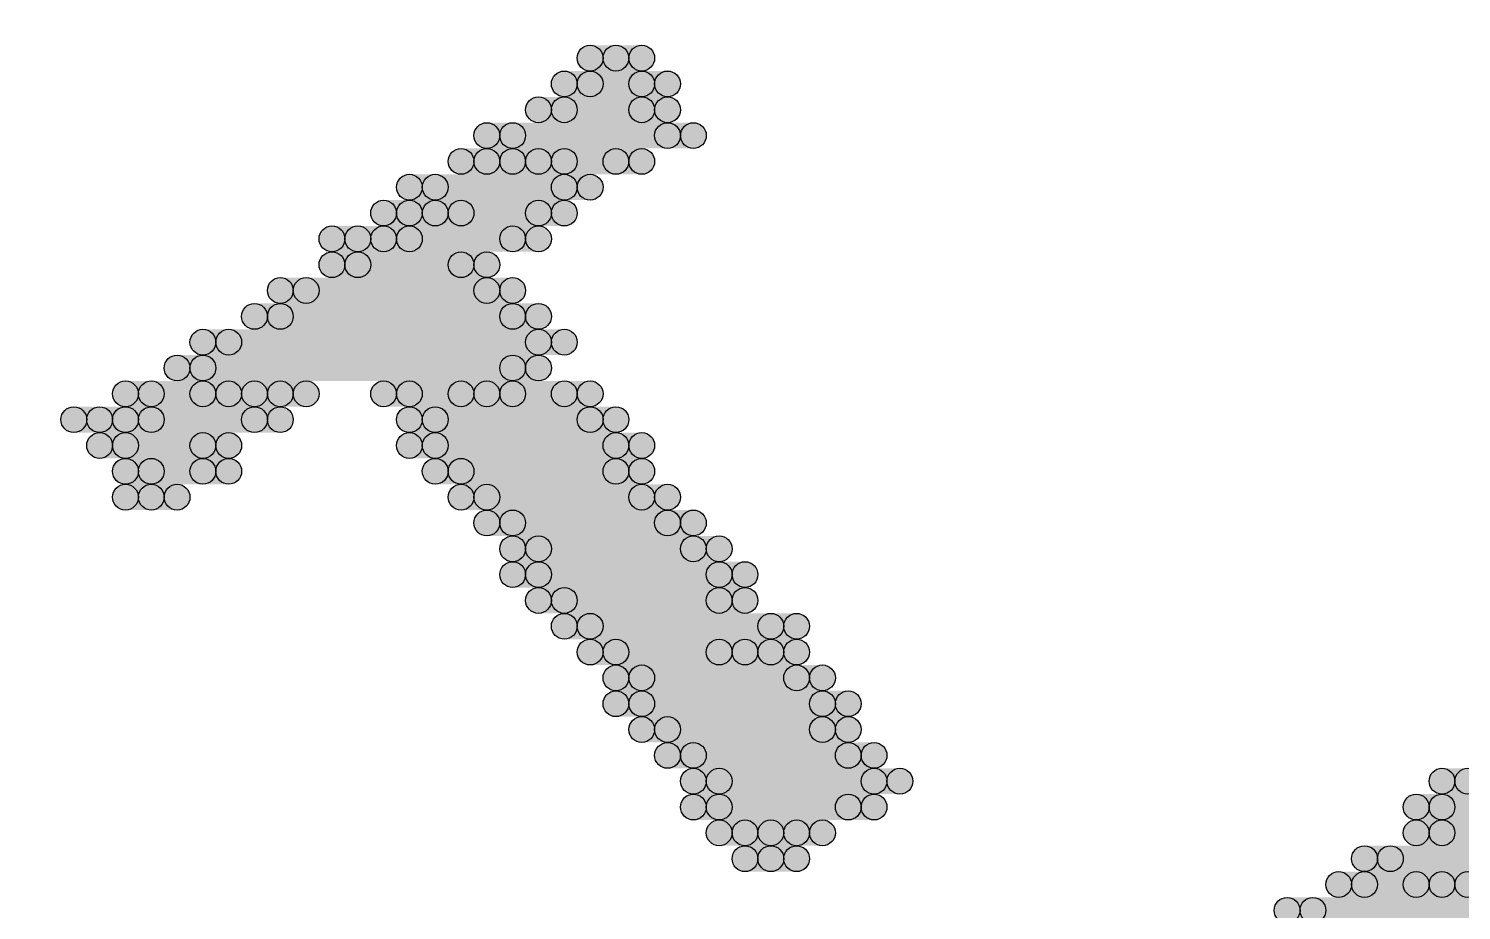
# Model space of a CAD drawing. Header units: millimetres. Extents: x 0 to 137, y 0 to 37.
# Drawn here: x 132.493 to 133.902, y 2.007 to 2.874 of the extents above; entities that cross this region are included whole.
import ezdxf

# ---------------------------------------------------------------- set-up
doc = ezdxf.new("R2010")
doc.units = ezdxf.units.MM
for name, color, linetype in [('KeepOutLayer', 6, 'Continuous'), ('TopLayer', 1, 'Continuous'), ('TopSolder', 216, 'Continuous')]:
    doc.layers.add(name, color=color, linetype=linetype)

msp = doc.modelspace()

# ---------------------------------------------------------------- hatches: boundary and pattern name
at = {"layer": 'TopLayer'}
h = msp.add_hatch(color=1, dxfattribs=at)
edge = h.paths.add_edge_path()
edge.add_arc((133.0706, 2.8448), 0.0127, 0, 360)
for points in [[(133.0706, 2.8321), (133.0706, 2.8575), (133.096, 2.8575), (133.096, 2.8321)], [(133.0452, 2.8067), (133.0452, 2.8321), (133.1214, 2.8321), (133.1214, 2.8067)], [(133.0198, 2.7813), (133.0198, 2.8067), (133.1214, 2.8067), (133.1214, 2.7813)], [(132.969, 2.7559), (132.969, 2.7813), (133.1468, 2.7813), (133.1468, 2.7559)], [(132.9436, 2.7305), (132.9436, 2.7559), (132.9944, 2.7559), (132.9944, 2.7305)], [(133.0198, 2.7305), (133.0198, 2.7559), (133.096, 2.7559), (133.096, 2.7305)], [(132.8928, 2.7051), (132.8928, 2.7305), (133.0452, 2.7305), (133.0452, 2.7051)], [(132.8674, 2.6797), (132.8674, 2.7051), (132.8928, 2.7051), (132.8928, 2.6797)], [(132.9182, 2.6797), (132.9182, 2.7051), (133.0198, 2.7051), (133.0198, 2.6797)], [(132.8166, 2.6543), (132.8166, 2.6797), (132.842, 2.6797), (132.842, 2.6543)], [(132.8674, 2.6543), (132.8674, 2.6797), (132.9944, 2.6797), (132.9944, 2.6543)], [(132.8166, 2.6289), (132.8166, 2.6543), (132.9436, 2.6543), (132.9436, 2.6289)], [(132.7658, 2.6035), (132.7658, 2.6289), (132.969, 2.6289), (132.969, 2.6035)], [(132.7404, 2.5781), (132.7404, 2.6035), (132.9944, 2.6035), (132.9944, 2.5781)], [(132.6896, 2.5527), (132.6896, 2.5781), (133.0198, 2.5781), (133.0198, 2.5527)], [(132.6642, 2.5273), (132.6642, 2.5527), (132.9944, 2.5527), (132.9944, 2.5273)], [(132.6134, 2.5019), (132.6134, 2.5273), (132.6896, 2.5273), (132.6896, 2.5019)], [(132.715, 2.5019), (132.715, 2.5273), (132.7658, 2.5273), (132.7658, 2.5019)], [(132.8674, 2.5019), (132.8674, 2.5273), (132.9436, 2.5273), (132.9436, 2.5019)], [(132.969, 2.5019), (132.969, 2.5273), (133.0452, 2.5273), (133.0452, 2.5019)], [(132.5626, 2.4765), (132.5626, 2.5019), (132.588, 2.5019), (132.588, 2.4765)], [(132.6134, 2.4765), (132.6134, 2.5019), (132.7404, 2.5019), (132.7404, 2.4765)], [(132.8928, 2.4765), (132.8928, 2.5019), (133.0706, 2.5019), (133.0706, 2.4765)], [(132.588, 2.4511), (132.588, 2.4765), (132.6896, 2.4765), (132.6896, 2.4511)], [(132.8928, 2.4511), (132.8928, 2.4765), (133.096, 2.4765), (133.096, 2.4511)], [(132.6134, 2.4257), (132.6134, 2.4511), (132.6896, 2.4511), (132.6896, 2.4257)], [(132.9182, 2.4257), (132.9182, 2.4511), (133.096, 2.4511), (133.096, 2.4257)], [(132.6134, 2.4003), (132.6134, 2.4257), (132.6388, 2.4257), (132.6388, 2.4003)], [(132.9436, 2.4003), (132.9436, 2.4257), (133.1214, 2.4257), (133.1214, 2.4003)], [(132.969, 2.3749), (132.969, 2.4003), (133.1468, 2.4003), (133.1468, 2.3749)], [(132.9944, 2.3495), (132.9944, 2.3749), (133.1722, 2.3749), (133.1722, 2.3495)], [(132.9944, 2.3241), (132.9944, 2.3495), (133.1976, 2.3495), (133.1976, 2.3241)], [(133.0198, 2.2987), (133.0198, 2.3241), (133.1976, 2.3241), (133.1976, 2.2987)], [(133.0452, 2.2733), (133.0452, 2.2987), (133.2484, 2.2987), (133.2484, 2.2733)], [(133.0706, 2.2479), (133.0706, 2.2733), (133.1976, 2.2733), (133.1976, 2.2479)], [(133.223, 2.2479), (133.223, 2.2733), (133.2484, 2.2733), (133.2484, 2.2479)], [(133.096, 2.2225), (133.096, 2.2479), (133.2738, 2.2479), (133.2738, 2.2225)], [(133.096, 2.1971), (133.096, 2.2225), (133.2992, 2.2225), (133.2992, 2.1971)], [(133.1214, 2.1717), (133.1214, 2.1971), (133.2992, 2.1971), (133.2992, 2.1717)], [(133.1468, 2.1463), (133.1468, 2.1717), (133.3246, 2.1717), (133.3246, 2.1463)], [(133.1722, 2.1209), (133.1722, 2.1463), (133.35, 2.1463), (133.35, 2.1209)], [(133.1722, 2.0955), (133.1722, 2.1209), (133.3246, 2.1209), (133.3246, 2.0955)], [(133.8834, 2.0955), (133.8834, 2.1209), (134.0866, 2.1209), (134.0866, 2.0955)], [(133.1976, 2.0701), (133.1976, 2.0955), (133.223, 2.0955), (133.223, 2.0701)], [(133.2484, 2.0701), (133.2484, 2.0955), (133.2738, 2.0955), (133.2738, 2.0701)], [(133.8834, 2.0701), (133.8834, 2.0955), (134.0358, 2.0955), (134.0358, 2.0701)], [(133.223, 2.0447), (133.223, 2.0701), (133.2484, 2.0701), (133.2484, 2.0447)], [(133.8326, 2.0447), (133.8326, 2.0701), (134.0358, 2.0701), (134.0358, 2.0447)], [(133.8072, 2.0193), (133.8072, 2.0447), (133.8834, 2.0447), (133.8834, 2.0193)], [(133.7564, 1.9939), (133.7564, 2.0193), (133.9596, 2.0193), (133.9596, 1.9939)]]:
    msp.add_hatch(color=1, dxfattribs=at).paths.add_polyline_path(points)
h = msp.add_hatch(color=1, dxfattribs=at)
edge = h.paths.add_edge_path()
edge.add_arc((133.096, 2.8448), 0.0127, 0, 360)
h = msp.add_hatch(color=1, dxfattribs=at)
edge = h.paths.add_edge_path()
edge.add_arc((133.0452, 2.8194), 0.0127, 0, 360)
h = msp.add_hatch(color=1, dxfattribs=at)
edge = h.paths.add_edge_path()
edge.add_arc((133.1214, 2.8194), 0.0127, 0, 360)
h = msp.add_hatch(color=1, dxfattribs=at)
edge = h.paths.add_edge_path()
edge.add_arc((133.0198, 2.794), 0.0127, 0, 360)
h = msp.add_hatch(color=1, dxfattribs=at)
edge = h.paths.add_edge_path()
edge.add_arc((133.1214, 2.794), 0.0127, 0, 360)
h = msp.add_hatch(color=1, dxfattribs=at)
edge = h.paths.add_edge_path()
edge.add_arc((132.969, 2.7686), 0.0127, 0, 360)
h = msp.add_hatch(color=1, dxfattribs=at)
edge = h.paths.add_edge_path()
edge.add_arc((133.1468, 2.7686), 0.0127, 0, 360)
h = msp.add_hatch(color=1, dxfattribs=at)
edge = h.paths.add_edge_path()
edge.add_arc((132.9436, 2.7432), 0.0127, 0, 360)
h = msp.add_hatch(color=1, dxfattribs=at)
edge = h.paths.add_edge_path()
edge.add_arc((132.9944, 2.7432), 0.0127, 0, 360)
h = msp.add_hatch(color=1, dxfattribs=at)
edge = h.paths.add_edge_path()
edge.add_arc((133.0198, 2.7432), 0.0127, 0, 360)
h = msp.add_hatch(color=1, dxfattribs=at)
edge = h.paths.add_edge_path()
edge.add_arc((133.096, 2.7432), 0.0127, 0, 360)
h = msp.add_hatch(color=1, dxfattribs=at)
edge = h.paths.add_edge_path()
edge.add_arc((132.8928, 2.7178), 0.0127, 0, 360)
h = msp.add_hatch(color=1, dxfattribs=at)
edge = h.paths.add_edge_path()
edge.add_arc((133.0452, 2.7178), 0.0127, 0, 360)
h = msp.add_hatch(color=1, dxfattribs=at)
edge = h.paths.add_edge_path()
edge.add_arc((132.8674, 2.6924), 0.0127, 0, 360)
h = msp.add_hatch(color=1, dxfattribs=at)
edge = h.paths.add_edge_path()
edge.add_arc((132.8928, 2.6924), 0.0127, 0, 360)
h = msp.add_hatch(color=1, dxfattribs=at)
edge = h.paths.add_edge_path()
edge.add_arc((132.9182, 2.6924), 0.0127, 0, 360)
h = msp.add_hatch(color=1, dxfattribs=at)
edge = h.paths.add_edge_path()
edge.add_arc((133.0198, 2.6924), 0.0127, 0, 360)
h = msp.add_hatch(color=1, dxfattribs=at)
edge = h.paths.add_edge_path()
edge.add_arc((132.8166, 2.667), 0.0127, 0, 360)
h = msp.add_hatch(color=1, dxfattribs=at)
edge = h.paths.add_edge_path()
edge.add_arc((132.842, 2.667), 0.0127, 0, 360)
h = msp.add_hatch(color=1, dxfattribs=at)
edge = h.paths.add_edge_path()
edge.add_arc((132.8674, 2.667), 0.0127, 0, 360)
h = msp.add_hatch(color=1, dxfattribs=at)
edge = h.paths.add_edge_path()
edge.add_arc((132.9944, 2.667), 0.0127, 0, 360)
h = msp.add_hatch(color=1, dxfattribs=at)
edge = h.paths.add_edge_path()
edge.add_arc((132.8166, 2.6416), 0.0127, 0, 360)
h = msp.add_hatch(color=1, dxfattribs=at)
edge = h.paths.add_edge_path()
edge.add_arc((132.9436, 2.6416), 0.0127, 0, 360)
h = msp.add_hatch(color=1, dxfattribs=at)
edge = h.paths.add_edge_path()
edge.add_arc((132.7658, 2.6162), 0.0127, 0, 360)
h = msp.add_hatch(color=1, dxfattribs=at)
edge = h.paths.add_edge_path()
edge.add_arc((132.969, 2.6162), 0.0127, 0, 360)
h = msp.add_hatch(color=1, dxfattribs=at)
edge = h.paths.add_edge_path()
edge.add_arc((132.7404, 2.5908), 0.0127, 0, 360)
h = msp.add_hatch(color=1, dxfattribs=at)
edge = h.paths.add_edge_path()
edge.add_arc((132.9944, 2.5908), 0.0127, 0, 360)
h = msp.add_hatch(color=1, dxfattribs=at)
edge = h.paths.add_edge_path()
edge.add_arc((132.6896, 2.5654), 0.0127, 0, 360)
h = msp.add_hatch(color=1, dxfattribs=at)
edge = h.paths.add_edge_path()
edge.add_arc((133.0198, 2.5654), 0.0127, 0, 360)
h = msp.add_hatch(color=1, dxfattribs=at)
edge = h.paths.add_edge_path()
edge.add_arc((132.6642, 2.54), 0.0127, 0, 360)
h = msp.add_hatch(color=1, dxfattribs=at)
edge = h.paths.add_edge_path()
edge.add_arc((132.9944, 2.54), 0.0127, 0, 360)
h = msp.add_hatch(color=1, dxfattribs=at)
edge = h.paths.add_edge_path()
edge.add_arc((132.6134, 2.5146), 0.0127, 0, 360)
h = msp.add_hatch(color=1, dxfattribs=at)
edge = h.paths.add_edge_path()
edge.add_arc((132.6896, 2.5146), 0.0127, 0, 360)
h = msp.add_hatch(color=1, dxfattribs=at)
edge = h.paths.add_edge_path()
edge.add_arc((132.715, 2.5146), 0.0127, 0, 360)
h = msp.add_hatch(color=1, dxfattribs=at)
edge = h.paths.add_edge_path()
edge.add_arc((132.7658, 2.5146), 0.0127, 0, 360)
h = msp.add_hatch(color=1, dxfattribs=at)
edge = h.paths.add_edge_path()
edge.add_arc((132.8674, 2.5146), 0.0127, 0, 360)
h = msp.add_hatch(color=1, dxfattribs=at)
edge = h.paths.add_edge_path()
edge.add_arc((132.9436, 2.5146), 0.0127, 0, 360)
h = msp.add_hatch(color=1, dxfattribs=at)
edge = h.paths.add_edge_path()
edge.add_arc((132.969, 2.5146), 0.0127, 0, 360)
h = msp.add_hatch(color=1, dxfattribs=at)
edge = h.paths.add_edge_path()
edge.add_arc((133.0452, 2.5146), 0.0127, 0, 360)
h = msp.add_hatch(color=1, dxfattribs=at)
edge = h.paths.add_edge_path()
edge.add_arc((132.5626, 2.4892), 0.0127, 0, 360)
h = msp.add_hatch(color=1, dxfattribs=at)
edge = h.paths.add_edge_path()
edge.add_arc((132.588, 2.4892), 0.0127, 0, 360)
h = msp.add_hatch(color=1, dxfattribs=at)
edge = h.paths.add_edge_path()
edge.add_arc((132.6134, 2.4892), 0.0127, 0, 360)
h = msp.add_hatch(color=1, dxfattribs=at)
edge = h.paths.add_edge_path()
edge.add_arc((132.7404, 2.4892), 0.0127, 0, 360)
h = msp.add_hatch(color=1, dxfattribs=at)
edge = h.paths.add_edge_path()
edge.add_arc((132.8928, 2.4892), 0.0127, 0, 360)
h = msp.add_hatch(color=1, dxfattribs=at)
edge = h.paths.add_edge_path()
edge.add_arc((133.0706, 2.4892), 0.0127, 0, 360)
h = msp.add_hatch(color=1, dxfattribs=at)
edge = h.paths.add_edge_path()
edge.add_arc((132.588, 2.4638), 0.0127, 0, 360)
h = msp.add_hatch(color=1, dxfattribs=at)
edge = h.paths.add_edge_path()
edge.add_arc((132.6896, 2.4638), 0.0127, 0, 360)
h = msp.add_hatch(color=1, dxfattribs=at)
edge = h.paths.add_edge_path()
edge.add_arc((132.8928, 2.4638), 0.0127, 0, 360)
h = msp.add_hatch(color=1, dxfattribs=at)
edge = h.paths.add_edge_path()
edge.add_arc((133.096, 2.4638), 0.0127, 0, 360)
h = msp.add_hatch(color=1, dxfattribs=at)
edge = h.paths.add_edge_path()
edge.add_arc((132.6134, 2.4384), 0.0127, 0, 360)
h = msp.add_hatch(color=1, dxfattribs=at)
edge = h.paths.add_edge_path()
edge.add_arc((132.6896, 2.4384), 0.0127, 0, 360)
h = msp.add_hatch(color=1, dxfattribs=at)
edge = h.paths.add_edge_path()
edge.add_arc((132.9182, 2.4384), 0.0127, 0, 360)
h = msp.add_hatch(color=1, dxfattribs=at)
edge = h.paths.add_edge_path()
edge.add_arc((133.096, 2.4384), 0.0127, 0, 360)
h = msp.add_hatch(color=1, dxfattribs=at)
edge = h.paths.add_edge_path()
edge.add_arc((132.6134, 2.413), 0.0127, 0, 360)
h = msp.add_hatch(color=1, dxfattribs=at)
edge = h.paths.add_edge_path()
edge.add_arc((132.6388, 2.413), 0.0127, 0, 360)
h = msp.add_hatch(color=1, dxfattribs=at)
edge = h.paths.add_edge_path()
edge.add_arc((132.9436, 2.413), 0.0127, 0, 360)
h = msp.add_hatch(color=1, dxfattribs=at)
edge = h.paths.add_edge_path()
edge.add_arc((133.1214, 2.413), 0.0127, 0, 360)
h = msp.add_hatch(color=1, dxfattribs=at)
edge = h.paths.add_edge_path()
edge.add_arc((132.969, 2.3876), 0.0127, 0, 360)
h = msp.add_hatch(color=1, dxfattribs=at)
edge = h.paths.add_edge_path()
edge.add_arc((133.1468, 2.3876), 0.0127, 0, 360)
h = msp.add_hatch(color=1, dxfattribs=at)
edge = h.paths.add_edge_path()
edge.add_arc((132.9944, 2.3622), 0.0127, 0, 360)
h = msp.add_hatch(color=1, dxfattribs=at)
edge = h.paths.add_edge_path()
edge.add_arc((133.1722, 2.3622), 0.0127, 0, 360)
h = msp.add_hatch(color=1, dxfattribs=at)
edge = h.paths.add_edge_path()
edge.add_arc((132.9944, 2.3368), 0.0127, 0, 360)
h = msp.add_hatch(color=1, dxfattribs=at)
edge = h.paths.add_edge_path()
edge.add_arc((133.1976, 2.3368), 0.0127, 0, 360)
h = msp.add_hatch(color=1, dxfattribs=at)
edge = h.paths.add_edge_path()
edge.add_arc((133.0198, 2.3114), 0.0127, 0, 360)
h = msp.add_hatch(color=1, dxfattribs=at)
edge = h.paths.add_edge_path()
edge.add_arc((133.1976, 2.3114), 0.0127, 0, 360)
h = msp.add_hatch(color=1, dxfattribs=at)
edge = h.paths.add_edge_path()
edge.add_arc((133.0452, 2.286), 0.0127, 0, 360)
h = msp.add_hatch(color=1, dxfattribs=at)
edge = h.paths.add_edge_path()
edge.add_arc((133.2484, 2.286), 0.0127, 0, 360)
h = msp.add_hatch(color=1, dxfattribs=at)
edge = h.paths.add_edge_path()
edge.add_arc((133.0706, 2.2606), 0.0127, 0, 360)
h = msp.add_hatch(color=1, dxfattribs=at)
edge = h.paths.add_edge_path()
edge.add_arc((133.1976, 2.2606), 0.0127, 0, 360)
h = msp.add_hatch(color=1, dxfattribs=at)
edge = h.paths.add_edge_path()
edge.add_arc((133.223, 2.2606), 0.0127, 0, 360)
h = msp.add_hatch(color=1, dxfattribs=at)
edge = h.paths.add_edge_path()
edge.add_arc((133.2484, 2.2606), 0.0127, 0, 360)
h = msp.add_hatch(color=1, dxfattribs=at)
edge = h.paths.add_edge_path()
edge.add_arc((133.096, 2.2352), 0.0127, 0, 360)
h = msp.add_hatch(color=1, dxfattribs=at)
edge = h.paths.add_edge_path()
edge.add_arc((133.2738, 2.2352), 0.0127, 0, 360)
h = msp.add_hatch(color=1, dxfattribs=at)
edge = h.paths.add_edge_path()
edge.add_arc((133.096, 2.2098), 0.0127, 0, 360)
h = msp.add_hatch(color=1, dxfattribs=at)
edge = h.paths.add_edge_path()
edge.add_arc((133.2992, 2.2098), 0.0127, 0, 360)
h = msp.add_hatch(color=1, dxfattribs=at)
edge = h.paths.add_edge_path()
edge.add_arc((133.1214, 2.1844), 0.0127, 0, 360)
h = msp.add_hatch(color=1, dxfattribs=at)
edge = h.paths.add_edge_path()
edge.add_arc((133.2992, 2.1844), 0.0127, 0, 360)
h = msp.add_hatch(color=1, dxfattribs=at)
edge = h.paths.add_edge_path()
edge.add_arc((133.1468, 2.159), 0.0127, 0, 360)
h = msp.add_hatch(color=1, dxfattribs=at)
edge = h.paths.add_edge_path()
edge.add_arc((133.3246, 2.159), 0.0127, 0, 360)
h = msp.add_hatch(color=1, dxfattribs=at)
edge = h.paths.add_edge_path()
edge.add_arc((133.1722, 2.1336), 0.0127, 0, 360)
h = msp.add_hatch(color=1, dxfattribs=at)
edge = h.paths.add_edge_path()
edge.add_arc((133.35, 2.1336), 0.0127, 0, 360)
h = msp.add_hatch(color=1, dxfattribs=at)
edge = h.paths.add_edge_path()
edge.add_arc((133.9088, 2.1336), 0.0127, 0, 360)
h = msp.add_hatch(color=1, dxfattribs=at)
edge = h.paths.add_edge_path()
edge.add_arc((133.1722, 2.1082), 0.0127, 0, 360)
h = msp.add_hatch(color=1, dxfattribs=at)
edge = h.paths.add_edge_path()
edge.add_arc((133.3246, 2.1082), 0.0127, 0, 360)
h = msp.add_hatch(color=1, dxfattribs=at)
edge = h.paths.add_edge_path()
edge.add_arc((133.8834, 2.1082), 0.0127, 0, 360)
h = msp.add_hatch(color=1, dxfattribs=at)
edge = h.paths.add_edge_path()
edge.add_arc((133.1976, 2.0828), 0.0127, 0, 360)
h = msp.add_hatch(color=1, dxfattribs=at)
edge = h.paths.add_edge_path()
edge.add_arc((133.223, 2.0828), 0.0127, 0, 360)
h = msp.add_hatch(color=1, dxfattribs=at)
edge = h.paths.add_edge_path()
edge.add_arc((133.2484, 2.0828), 0.0127, 0, 360)
h = msp.add_hatch(color=1, dxfattribs=at)
edge = h.paths.add_edge_path()
edge.add_arc((133.2738, 2.0828), 0.0127, 0, 360)
h = msp.add_hatch(color=1, dxfattribs=at)
edge = h.paths.add_edge_path()
edge.add_arc((133.8834, 2.0828), 0.0127, 0, 360)
h = msp.add_hatch(color=1, dxfattribs=at)
edge = h.paths.add_edge_path()
edge.add_arc((133.223, 2.0574), 0.0127, 0, 360)
h = msp.add_hatch(color=1, dxfattribs=at)
edge = h.paths.add_edge_path()
edge.add_arc((133.2484, 2.0574), 0.0127, 0, 360)
h = msp.add_hatch(color=1, dxfattribs=at)
edge = h.paths.add_edge_path()
edge.add_arc((133.8326, 2.0574), 0.0127, 0, 360)
h = msp.add_hatch(color=1, dxfattribs=at)
edge = h.paths.add_edge_path()
edge.add_arc((133.8072, 2.032), 0.0127, 0, 360)
h = msp.add_hatch(color=1, dxfattribs=at)
edge = h.paths.add_edge_path()
edge.add_arc((133.8834, 2.032), 0.0127, 0, 360)
h = msp.add_hatch(color=1, dxfattribs=at)
edge = h.paths.add_edge_path()
edge.add_arc((133.9088, 2.032), 0.0127, 0, 360)
h = msp.add_hatch(color=1, dxfattribs=at)
edge = h.paths.add_edge_path()
edge.add_arc((133.7564, 2.0066), 0.0127, 0, 360)
at = {"layer": 'TopSolder'}
h = msp.add_hatch(color=216, dxfattribs=at)
edge = h.paths.add_edge_path()
edge.add_arc((133.0452, 2.8448), 0.0127, 0, 360)
for points in [[(133.0452, 2.8321), (133.0452, 2.8575), (133.0706, 2.8575), (133.0706, 2.8321)], [(133.0198, 2.8067), (133.0198, 2.8321), (133.096, 2.8321), (133.096, 2.8067)], [(132.9944, 2.7813), (132.9944, 2.8067), (133.096, 2.8067), (133.096, 2.7813)], [(132.9436, 2.7559), (132.9436, 2.7813), (133.1214, 2.7813), (133.1214, 2.7559)], [(132.9182, 2.7305), (132.9182, 2.7559), (132.969, 2.7559), (132.969, 2.7305)], [(132.9944, 2.7305), (132.9944, 2.7559), (133.0706, 2.7559), (133.0706, 2.7305)], [(132.8674, 2.7051), (132.8674, 2.7305), (133.0198, 2.7305), (133.0198, 2.7051)], [(132.842, 2.6797), (132.842, 2.7051), (132.8674, 2.7051), (132.8674, 2.6797)], [(132.8928, 2.6797), (132.8928, 2.7051), (132.9944, 2.7051), (132.9944, 2.6797)], [(132.7912, 2.6543), (132.7912, 2.6797), (132.8166, 2.6797), (132.8166, 2.6543)], [(132.842, 2.6543), (132.842, 2.6797), (132.969, 2.6797), (132.969, 2.6543)], [(132.7912, 2.6289), (132.7912, 2.6543), (132.9182, 2.6543), (132.9182, 2.6289)], [(132.7404, 2.6035), (132.7404, 2.6289), (132.9436, 2.6289), (132.9436, 2.6035)], [(132.715, 2.5781), (132.715, 2.6035), (132.969, 2.6035), (132.969, 2.5781)], [(132.6642, 2.5527), (132.6642, 2.5781), (132.9944, 2.5781), (132.9944, 2.5527)], [(132.6388, 2.5273), (132.6388, 2.5527), (132.969, 2.5527), (132.969, 2.5273)], [(132.588, 2.5019), (132.588, 2.5273), (132.6642, 2.5273), (132.6642, 2.5019)], [(132.6896, 2.5019), (132.6896, 2.5273), (132.7404, 2.5273), (132.7404, 2.5019)], [(132.842, 2.5019), (132.842, 2.5273), (132.9182, 2.5273), (132.9182, 2.5019)], [(132.9436, 2.5019), (132.9436, 2.5273), (133.0198, 2.5273), (133.0198, 2.5019)], [(132.5372, 2.4765), (132.5372, 2.5019), (132.5626, 2.5019), (132.5626, 2.4765)], [(132.588, 2.4765), (132.588, 2.5019), (132.715, 2.5019), (132.715, 2.4765)], [(132.8674, 2.4765), (132.8674, 2.5019), (133.0452, 2.5019), (133.0452, 2.4765)], [(132.5626, 2.4511), (132.5626, 2.4765), (132.6642, 2.4765), (132.6642, 2.4511)], [(132.8674, 2.4511), (132.8674, 2.4765), (133.0706, 2.4765), (133.0706, 2.4511)], [(132.588, 2.4257), (132.588, 2.4511), (132.6642, 2.4511), (132.6642, 2.4257)], [(132.8928, 2.4257), (132.8928, 2.4511), (133.0706, 2.4511), (133.0706, 2.4257)], [(132.588, 2.4003), (132.588, 2.4257), (132.6134, 2.4257), (132.6134, 2.4003)], [(132.9182, 2.4003), (132.9182, 2.4257), (133.096, 2.4257), (133.096, 2.4003)], [(132.9436, 2.3749), (132.9436, 2.4003), (133.1214, 2.4003), (133.1214, 2.3749)], [(132.969, 2.3495), (132.969, 2.3749), (133.1468, 2.3749), (133.1468, 2.3495)], [(132.969, 2.3241), (132.969, 2.3495), (133.1722, 2.3495), (133.1722, 2.3241)], [(132.9944, 2.2987), (132.9944, 2.3241), (133.1722, 2.3241), (133.1722, 2.2987)], [(133.0198, 2.2733), (133.0198, 2.2987), (133.223, 2.2987), (133.223, 2.2733)], [(133.0452, 2.2479), (133.0452, 2.2733), (133.1722, 2.2733), (133.1722, 2.2479)], [(133.1976, 2.2479), (133.1976, 2.2733), (133.223, 2.2733), (133.223, 2.2479)], [(133.0706, 2.2225), (133.0706, 2.2479), (133.2484, 2.2479), (133.2484, 2.2225)], [(133.0706, 2.1971), (133.0706, 2.2225), (133.2738, 2.2225), (133.2738, 2.1971)], [(133.096, 2.1717), (133.096, 2.1971), (133.2738, 2.1971), (133.2738, 2.1717)], [(133.1214, 2.1463), (133.1214, 2.1717), (133.2992, 2.1717), (133.2992, 2.1463)], [(133.1468, 2.1209), (133.1468, 2.1463), (133.3246, 2.1463), (133.3246, 2.1209)], [(133.8834, 2.1209), (133.8834, 2.1463), (134.0866, 2.1463), (134.0866, 2.1209)], [(133.1468, 2.0955), (133.1468, 2.1209), (133.2992, 2.1209), (133.2992, 2.0955)], [(133.858, 2.0955), (133.858, 2.1209), (134.0612, 2.1209), (134.0612, 2.0955)], [(133.1722, 2.0701), (133.1722, 2.0955), (133.1976, 2.0955), (133.1976, 2.0701)], [(133.223, 2.0701), (133.223, 2.0955), (133.2484, 2.0955), (133.2484, 2.0701)], [(133.858, 2.0701), (133.858, 2.0955), (134.0104, 2.0955), (134.0104, 2.0701)], [(133.1976, 2.0447), (133.1976, 2.0701), (133.223, 2.0701), (133.223, 2.0447)], [(133.8072, 2.0447), (133.8072, 2.0701), (134.0104, 2.0701), (134.0104, 2.0447)], [(133.7818, 2.0193), (133.7818, 2.0447), (133.858, 2.0447), (133.858, 2.0193)], [(133.8834, 2.0193), (133.8834, 2.0447), (133.9596, 2.0447), (133.9596, 2.0193)], [(133.731, 1.9939), (133.731, 2.0193), (133.9342, 2.0193), (133.9342, 1.9939)]]:
    msp.add_hatch(color=216, dxfattribs=at).paths.add_polyline_path(points)
h = msp.add_hatch(color=216, dxfattribs=at)
edge = h.paths.add_edge_path()
edge.add_arc((133.0706, 2.8448), 0.0127, 0, 360)
h = msp.add_hatch(color=216, dxfattribs=at)
edge = h.paths.add_edge_path()
edge.add_arc((133.0198, 2.8194), 0.0127, 0, 360)
h = msp.add_hatch(color=216, dxfattribs=at)
edge = h.paths.add_edge_path()
edge.add_arc((133.096, 2.8194), 0.0127, 0, 360)
h = msp.add_hatch(color=216, dxfattribs=at)
edge = h.paths.add_edge_path()
edge.add_arc((132.9944, 2.794), 0.0127, 0, 360)
h = msp.add_hatch(color=216, dxfattribs=at)
edge = h.paths.add_edge_path()
edge.add_arc((133.096, 2.794), 0.0127, 0, 360)
h = msp.add_hatch(color=216, dxfattribs=at)
edge = h.paths.add_edge_path()
edge.add_arc((132.9436, 2.7686), 0.0127, 0, 360)
h = msp.add_hatch(color=216, dxfattribs=at)
edge = h.paths.add_edge_path()
edge.add_arc((133.1214, 2.7686), 0.0127, 0, 360)
h = msp.add_hatch(color=216, dxfattribs=at)
edge = h.paths.add_edge_path()
edge.add_arc((132.9182, 2.7432), 0.0127, 0, 360)
h = msp.add_hatch(color=216, dxfattribs=at)
edge = h.paths.add_edge_path()
edge.add_arc((132.969, 2.7432), 0.0127, 0, 360)
h = msp.add_hatch(color=216, dxfattribs=at)
edge = h.paths.add_edge_path()
edge.add_arc((132.9944, 2.7432), 0.0127, 0, 360)
h = msp.add_hatch(color=216, dxfattribs=at)
edge = h.paths.add_edge_path()
edge.add_arc((133.0706, 2.7432), 0.0127, 0, 360)
h = msp.add_hatch(color=216, dxfattribs=at)
edge = h.paths.add_edge_path()
edge.add_arc((132.8674, 2.7178), 0.0127, 0, 360)
h = msp.add_hatch(color=216, dxfattribs=at)
edge = h.paths.add_edge_path()
edge.add_arc((133.0198, 2.7178), 0.0127, 0, 360)
h = msp.add_hatch(color=216, dxfattribs=at)
edge = h.paths.add_edge_path()
edge.add_arc((132.842, 2.6924), 0.0127, 0, 360)
h = msp.add_hatch(color=216, dxfattribs=at)
edge = h.paths.add_edge_path()
edge.add_arc((132.8674, 2.6924), 0.0127, 0, 360)
h = msp.add_hatch(color=216, dxfattribs=at)
edge = h.paths.add_edge_path()
edge.add_arc((132.8928, 2.6924), 0.0127, 0, 360)
h = msp.add_hatch(color=216, dxfattribs=at)
edge = h.paths.add_edge_path()
edge.add_arc((132.9944, 2.6924), 0.0127, 0, 360)
h = msp.add_hatch(color=216, dxfattribs=at)
edge = h.paths.add_edge_path()
edge.add_arc((132.7912, 2.667), 0.0127, 0, 360)
h = msp.add_hatch(color=216, dxfattribs=at)
edge = h.paths.add_edge_path()
edge.add_arc((132.8166, 2.667), 0.0127, 0, 360)
h = msp.add_hatch(color=216, dxfattribs=at)
edge = h.paths.add_edge_path()
edge.add_arc((132.842, 2.667), 0.0127, 0, 360)
h = msp.add_hatch(color=216, dxfattribs=at)
edge = h.paths.add_edge_path()
edge.add_arc((132.969, 2.667), 0.0127, 0, 360)
h = msp.add_hatch(color=216, dxfattribs=at)
edge = h.paths.add_edge_path()
edge.add_arc((132.7912, 2.6416), 0.0127, 0, 360)
h = msp.add_hatch(color=216, dxfattribs=at)
edge = h.paths.add_edge_path()
edge.add_arc((132.9182, 2.6416), 0.0127, 0, 360)
h = msp.add_hatch(color=216, dxfattribs=at)
edge = h.paths.add_edge_path()
edge.add_arc((132.7404, 2.6162), 0.0127, 0, 360)
h = msp.add_hatch(color=216, dxfattribs=at)
edge = h.paths.add_edge_path()
edge.add_arc((132.9436, 2.6162), 0.0127, 0, 360)
h = msp.add_hatch(color=216, dxfattribs=at)
edge = h.paths.add_edge_path()
edge.add_arc((132.715, 2.5908), 0.0127, 0, 360)
h = msp.add_hatch(color=216, dxfattribs=at)
edge = h.paths.add_edge_path()
edge.add_arc((132.969, 2.5908), 0.0127, 0, 360)
h = msp.add_hatch(color=216, dxfattribs=at)
edge = h.paths.add_edge_path()
edge.add_arc((132.6642, 2.5654), 0.0127, 0, 360)
h = msp.add_hatch(color=216, dxfattribs=at)
edge = h.paths.add_edge_path()
edge.add_arc((132.9944, 2.5654), 0.0127, 0, 360)
h = msp.add_hatch(color=216, dxfattribs=at)
edge = h.paths.add_edge_path()
edge.add_arc((132.6388, 2.54), 0.0127, 0, 360)
h = msp.add_hatch(color=216, dxfattribs=at)
edge = h.paths.add_edge_path()
edge.add_arc((132.969, 2.54), 0.0127, 0, 360)
h = msp.add_hatch(color=216, dxfattribs=at)
edge = h.paths.add_edge_path()
edge.add_arc((132.588, 2.5146), 0.0127, 0, 360)
h = msp.add_hatch(color=216, dxfattribs=at)
edge = h.paths.add_edge_path()
edge.add_arc((132.6642, 2.5146), 0.0127, 0, 360)
h = msp.add_hatch(color=216, dxfattribs=at)
edge = h.paths.add_edge_path()
edge.add_arc((132.6896, 2.5146), 0.0127, 0, 360)
h = msp.add_hatch(color=216, dxfattribs=at)
edge = h.paths.add_edge_path()
edge.add_arc((132.7404, 2.5146), 0.0127, 0, 360)
h = msp.add_hatch(color=216, dxfattribs=at)
edge = h.paths.add_edge_path()
edge.add_arc((132.842, 2.5146), 0.0127, 0, 360)
h = msp.add_hatch(color=216, dxfattribs=at)
edge = h.paths.add_edge_path()
edge.add_arc((132.9182, 2.5146), 0.0127, 0, 360)
h = msp.add_hatch(color=216, dxfattribs=at)
edge = h.paths.add_edge_path()
edge.add_arc((132.9436, 2.5146), 0.0127, 0, 360)
h = msp.add_hatch(color=216, dxfattribs=at)
edge = h.paths.add_edge_path()
edge.add_arc((133.0198, 2.5146), 0.0127, 0, 360)
h = msp.add_hatch(color=216, dxfattribs=at)
edge = h.paths.add_edge_path()
edge.add_arc((132.5372, 2.4892), 0.0127, 0, 360)
h = msp.add_hatch(color=216, dxfattribs=at)
edge = h.paths.add_edge_path()
edge.add_arc((132.5626, 2.4892), 0.0127, 0, 360)
h = msp.add_hatch(color=216, dxfattribs=at)
edge = h.paths.add_edge_path()
edge.add_arc((132.588, 2.4892), 0.0127, 0, 360)
h = msp.add_hatch(color=216, dxfattribs=at)
edge = h.paths.add_edge_path()
edge.add_arc((132.715, 2.4892), 0.0127, 0, 360)
h = msp.add_hatch(color=216, dxfattribs=at)
edge = h.paths.add_edge_path()
edge.add_arc((132.8674, 2.4892), 0.0127, 0, 360)
h = msp.add_hatch(color=216, dxfattribs=at)
edge = h.paths.add_edge_path()
edge.add_arc((133.0452, 2.4892), 0.0127, 0, 360)
h = msp.add_hatch(color=216, dxfattribs=at)
edge = h.paths.add_edge_path()
edge.add_arc((132.5626, 2.4638), 0.0127, 0, 360)
h = msp.add_hatch(color=216, dxfattribs=at)
edge = h.paths.add_edge_path()
edge.add_arc((132.6642, 2.4638), 0.0127, 0, 360)
h = msp.add_hatch(color=216, dxfattribs=at)
edge = h.paths.add_edge_path()
edge.add_arc((132.8674, 2.4638), 0.0127, 0, 360)
h = msp.add_hatch(color=216, dxfattribs=at)
edge = h.paths.add_edge_path()
edge.add_arc((133.0706, 2.4638), 0.0127, 0, 360)
h = msp.add_hatch(color=216, dxfattribs=at)
edge = h.paths.add_edge_path()
edge.add_arc((132.588, 2.4384), 0.0127, 0, 360)
h = msp.add_hatch(color=216, dxfattribs=at)
edge = h.paths.add_edge_path()
edge.add_arc((132.6642, 2.4384), 0.0127, 0, 360)
h = msp.add_hatch(color=216, dxfattribs=at)
edge = h.paths.add_edge_path()
edge.add_arc((132.8928, 2.4384), 0.0127, 0, 360)
h = msp.add_hatch(color=216, dxfattribs=at)
edge = h.paths.add_edge_path()
edge.add_arc((133.0706, 2.4384), 0.0127, 0, 360)
h = msp.add_hatch(color=216, dxfattribs=at)
edge = h.paths.add_edge_path()
edge.add_arc((132.588, 2.413), 0.0127, 0, 360)
h = msp.add_hatch(color=216, dxfattribs=at)
edge = h.paths.add_edge_path()
edge.add_arc((132.6134, 2.413), 0.0127, 0, 360)
h = msp.add_hatch(color=216, dxfattribs=at)
edge = h.paths.add_edge_path()
edge.add_arc((132.9182, 2.413), 0.0127, 0, 360)
h = msp.add_hatch(color=216, dxfattribs=at)
edge = h.paths.add_edge_path()
edge.add_arc((133.096, 2.413), 0.0127, 0, 360)
h = msp.add_hatch(color=216, dxfattribs=at)
edge = h.paths.add_edge_path()
edge.add_arc((132.9436, 2.3876), 0.0127, 0, 360)
h = msp.add_hatch(color=216, dxfattribs=at)
edge = h.paths.add_edge_path()
edge.add_arc((133.1214, 2.3876), 0.0127, 0, 360)
h = msp.add_hatch(color=216, dxfattribs=at)
edge = h.paths.add_edge_path()
edge.add_arc((132.969, 2.3622), 0.0127, 0, 360)
h = msp.add_hatch(color=216, dxfattribs=at)
edge = h.paths.add_edge_path()
edge.add_arc((133.1468, 2.3622), 0.0127, 0, 360)
h = msp.add_hatch(color=216, dxfattribs=at)
edge = h.paths.add_edge_path()
edge.add_arc((132.969, 2.3368), 0.0127, 0, 360)
h = msp.add_hatch(color=216, dxfattribs=at)
edge = h.paths.add_edge_path()
edge.add_arc((133.1722, 2.3368), 0.0127, 0, 360)
h = msp.add_hatch(color=216, dxfattribs=at)
edge = h.paths.add_edge_path()
edge.add_arc((132.9944, 2.3114), 0.0127, 0, 360)
h = msp.add_hatch(color=216, dxfattribs=at)
edge = h.paths.add_edge_path()
edge.add_arc((133.1722, 2.3114), 0.0127, 0, 360)
h = msp.add_hatch(color=216, dxfattribs=at)
edge = h.paths.add_edge_path()
edge.add_arc((133.0198, 2.286), 0.0127, 0, 360)
h = msp.add_hatch(color=216, dxfattribs=at)
edge = h.paths.add_edge_path()
edge.add_arc((133.223, 2.286), 0.0127, 0, 360)
h = msp.add_hatch(color=216, dxfattribs=at)
edge = h.paths.add_edge_path()
edge.add_arc((133.0452, 2.2606), 0.0127, 0, 360)
h = msp.add_hatch(color=216, dxfattribs=at)
edge = h.paths.add_edge_path()
edge.add_arc((133.1722, 2.2606), 0.0127, 0, 360)
h = msp.add_hatch(color=216, dxfattribs=at)
edge = h.paths.add_edge_path()
edge.add_arc((133.1976, 2.2606), 0.0127, 0, 360)
h = msp.add_hatch(color=216, dxfattribs=at)
edge = h.paths.add_edge_path()
edge.add_arc((133.223, 2.2606), 0.0127, 0, 360)
h = msp.add_hatch(color=216, dxfattribs=at)
edge = h.paths.add_edge_path()
edge.add_arc((133.0706, 2.2352), 0.0127, 0, 360)
h = msp.add_hatch(color=216, dxfattribs=at)
edge = h.paths.add_edge_path()
edge.add_arc((133.2484, 2.2352), 0.0127, 0, 360)
h = msp.add_hatch(color=216, dxfattribs=at)
edge = h.paths.add_edge_path()
edge.add_arc((133.0706, 2.2098), 0.0127, 0, 360)
h = msp.add_hatch(color=216, dxfattribs=at)
edge = h.paths.add_edge_path()
edge.add_arc((133.2738, 2.2098), 0.0127, 0, 360)
h = msp.add_hatch(color=216, dxfattribs=at)
edge = h.paths.add_edge_path()
edge.add_arc((133.096, 2.1844), 0.0127, 0, 360)
h = msp.add_hatch(color=216, dxfattribs=at)
edge = h.paths.add_edge_path()
edge.add_arc((133.2738, 2.1844), 0.0127, 0, 360)
h = msp.add_hatch(color=216, dxfattribs=at)
edge = h.paths.add_edge_path()
edge.add_arc((133.1214, 2.159), 0.0127, 0, 360)
h = msp.add_hatch(color=216, dxfattribs=at)
edge = h.paths.add_edge_path()
edge.add_arc((133.2992, 2.159), 0.0127, 0, 360)
h = msp.add_hatch(color=216, dxfattribs=at)
edge = h.paths.add_edge_path()
edge.add_arc((133.1468, 2.1336), 0.0127, 0, 360)
h = msp.add_hatch(color=216, dxfattribs=at)
edge = h.paths.add_edge_path()
edge.add_arc((133.3246, 2.1336), 0.0127, 0, 360)
h = msp.add_hatch(color=216, dxfattribs=at)
edge = h.paths.add_edge_path()
edge.add_arc((133.8834, 2.1336), 0.0127, 0, 360)
h = msp.add_hatch(color=216, dxfattribs=at)
edge = h.paths.add_edge_path()
edge.add_arc((133.1468, 2.1082), 0.0127, 0, 360)
h = msp.add_hatch(color=216, dxfattribs=at)
edge = h.paths.add_edge_path()
edge.add_arc((133.2992, 2.1082), 0.0127, 0, 360)
h = msp.add_hatch(color=216, dxfattribs=at)
edge = h.paths.add_edge_path()
edge.add_arc((133.858, 2.1082), 0.0127, 0, 360)
h = msp.add_hatch(color=216, dxfattribs=at)
edge = h.paths.add_edge_path()
edge.add_arc((133.1722, 2.0828), 0.0127, 0, 360)
h = msp.add_hatch(color=216, dxfattribs=at)
edge = h.paths.add_edge_path()
edge.add_arc((133.1976, 2.0828), 0.0127, 0, 360)
h = msp.add_hatch(color=216, dxfattribs=at)
edge = h.paths.add_edge_path()
edge.add_arc((133.223, 2.0828), 0.0127, 0, 360)
h = msp.add_hatch(color=216, dxfattribs=at)
edge = h.paths.add_edge_path()
edge.add_arc((133.2484, 2.0828), 0.0127, 0, 360)
h = msp.add_hatch(color=216, dxfattribs=at)
edge = h.paths.add_edge_path()
edge.add_arc((133.858, 2.0828), 0.0127, 0, 360)
h = msp.add_hatch(color=216, dxfattribs=at)
edge = h.paths.add_edge_path()
edge.add_arc((133.1976, 2.0574), 0.0127, 0, 360)
h = msp.add_hatch(color=216, dxfattribs=at)
edge = h.paths.add_edge_path()
edge.add_arc((133.223, 2.0574), 0.0127, 0, 360)
h = msp.add_hatch(color=216, dxfattribs=at)
edge = h.paths.add_edge_path()
edge.add_arc((133.8072, 2.0574), 0.0127, 0, 360)
h = msp.add_hatch(color=216, dxfattribs=at)
edge = h.paths.add_edge_path()
edge.add_arc((133.7818, 2.032), 0.0127, 0, 360)
h = msp.add_hatch(color=216, dxfattribs=at)
edge = h.paths.add_edge_path()
edge.add_arc((133.858, 2.032), 0.0127, 0, 360)
h = msp.add_hatch(color=216, dxfattribs=at)
edge = h.paths.add_edge_path()
edge.add_arc((133.8834, 2.032), 0.0127, 0, 360)
h = msp.add_hatch(color=216, dxfattribs=at)
edge = h.paths.add_edge_path()
edge.add_arc((133.731, 2.0066), 0.0127, 0, 360)

# ---------------------------------------------------------------- linework, layer by layer
at = {"layer": 'KeepOutLayer', "const_width": 0.254}
msp.add_lwpolyline([(136.398, 3.81, -0.414214), (132.588, 0)], format="xyb", dxfattribs=at)
at = {"layer": 'TopLayer'}
for centre in [(133.0706, 2.8448), (133.096, 2.8448), (133.0452, 2.8194), (133.1214, 2.8194), (133.0198, 2.794), (133.1214, 2.794), (132.969, 2.7686), (133.1468, 2.7686), (132.9436, 2.7432), (132.9944, 2.7432), (133.0198, 2.7432), (133.096, 2.7432), (132.8928, 2.7178), (133.0452, 2.7178), (132.8674, 2.6924), (132.8928, 2.6924), (132.9182, 2.6924), (133.0198, 2.6924), (132.8166, 2.667), (132.842, 2.667), (132.8674, 2.667), (132.9944, 2.667), (132.8166, 2.6416), (132.9436, 2.6416), (132.7658, 2.6162), (132.969, 2.6162), (132.7404, 2.5908), (132.9944, 2.5908), (132.6896, 2.5654), (133.0198, 2.5654), (132.6642, 2.54), (132.9944, 2.54), (132.6134, 2.5146), (132.6896, 2.5146), (132.715, 2.5146), (132.7658, 2.5146), (132.8674, 2.5146), (132.9436, 2.5146), (132.969, 2.5146), (133.0452, 2.5146), (132.5626, 2.4892), (132.588, 2.4892), (132.6134, 2.4892), (132.7404, 2.4892), (132.8928, 2.4892), (133.0706, 2.4892), (132.588, 2.4638), (132.6896, 2.4638), (132.8928, 2.4638), (133.096, 2.4638), (132.6134, 2.4384), (132.6896, 2.4384), (132.9182, 2.4384), (133.096, 2.4384), (132.6134, 2.413), (132.6388, 2.413), (132.9436, 2.413), (133.1214, 2.413), (132.969, 2.3876), (133.1468, 2.3876), (132.9944, 2.3622), (133.1722, 2.3622), (132.9944, 2.3368), (133.1976, 2.3368), (133.0198, 2.3114), (133.1976, 2.3114), (133.0452, 2.286), (133.2484, 2.286), (133.0706, 2.2606), (133.1976, 2.2606), (133.223, 2.2606), (133.2484, 2.2606), (133.096, 2.2352), (133.2738, 2.2352), (133.096, 2.2098), (133.2992, 2.2098), (133.1214, 2.1844), (133.2992, 2.1844), (133.1468, 2.159), (133.3246, 2.159), (133.1722, 2.1336), (133.35, 2.1336), (133.9088, 2.1336), (133.1722, 2.1082), (133.3246, 2.1082), (133.8834, 2.1082), (133.1976, 2.0828), (133.223, 2.0828), (133.2484, 2.0828), (133.2738, 2.0828), (133.8834, 2.0828), (133.223, 2.0574), (133.2484, 2.0574), (133.8326, 2.0574), (133.8072, 2.032), (133.8834, 2.032), (133.9088, 2.032), (133.7564, 2.0066)]:
    msp.add_circle(centre, 0.0127, dxfattribs=at)
at = {"layer": 'TopSolder'}
for centre in [(133.0452, 2.8448), (133.0706, 2.8448), (133.0198, 2.8194), (133.096, 2.8194), (132.9944, 2.794), (133.096, 2.794), (132.9436, 2.7686), (133.1214, 2.7686), (132.9182, 2.7432), (132.969, 2.7432), (132.9944, 2.7432), (133.0706, 2.7432), (132.8674, 2.7178), (133.0198, 2.7178), (132.842, 2.6924), (132.8674, 2.6924), (132.8928, 2.6924), (132.9944, 2.6924), (132.7912, 2.667), (132.8166, 2.667), (132.842, 2.667), (132.969, 2.667), (132.7912, 2.6416), (132.9182, 2.6416), (132.7404, 2.6162), (132.9436, 2.6162), (132.715, 2.5908), (132.969, 2.5908), (132.6642, 2.5654), (132.9944, 2.5654), (132.6388, 2.54), (132.969, 2.54), (132.588, 2.5146), (132.6642, 2.5146), (132.6896, 2.5146), (132.7404, 2.5146), (132.842, 2.5146), (132.9182, 2.5146), (132.9436, 2.5146), (133.0198, 2.5146), (132.5372, 2.4892), (132.5626, 2.4892), (132.588, 2.4892), (132.715, 2.4892), (132.8674, 2.4892), (133.0452, 2.4892), (132.5626, 2.4638), (132.6642, 2.4638), (132.8674, 2.4638), (133.0706, 2.4638), (132.588, 2.4384), (132.6642, 2.4384), (132.8928, 2.4384), (133.0706, 2.4384), (132.588, 2.413), (132.6134, 2.413), (132.9182, 2.413), (133.096, 2.413), (132.9436, 2.3876), (133.1214, 2.3876), (132.969, 2.3622), (133.1468, 2.3622), (132.969, 2.3368), (133.1722, 2.3368), (132.9944, 2.3114), (133.1722, 2.3114), (133.0198, 2.286), (133.223, 2.286), (133.0452, 2.2606), (133.1722, 2.2606), (133.1976, 2.2606), (133.223, 2.2606), (133.0706, 2.2352), (133.2484, 2.2352), (133.0706, 2.2098), (133.2738, 2.2098), (133.096, 2.1844), (133.2738, 2.1844), (133.1214, 2.159), (133.2992, 2.159), (133.1468, 2.1336), (133.3246, 2.1336), (133.8834, 2.1336), (133.1468, 2.1082), (133.2992, 2.1082), (133.858, 2.1082), (133.1722, 2.0828), (133.1976, 2.0828), (133.223, 2.0828), (133.2484, 2.0828), (133.858, 2.0828), (133.1976, 2.0574), (133.223, 2.0574), (133.8072, 2.0574), (133.7818, 2.032), (133.858, 2.032), (133.8834, 2.032), (133.731, 2.0066)]:
    msp.add_circle(centre, 0.0127, dxfattribs=at)

doc.saveas('drawing.dxf')
